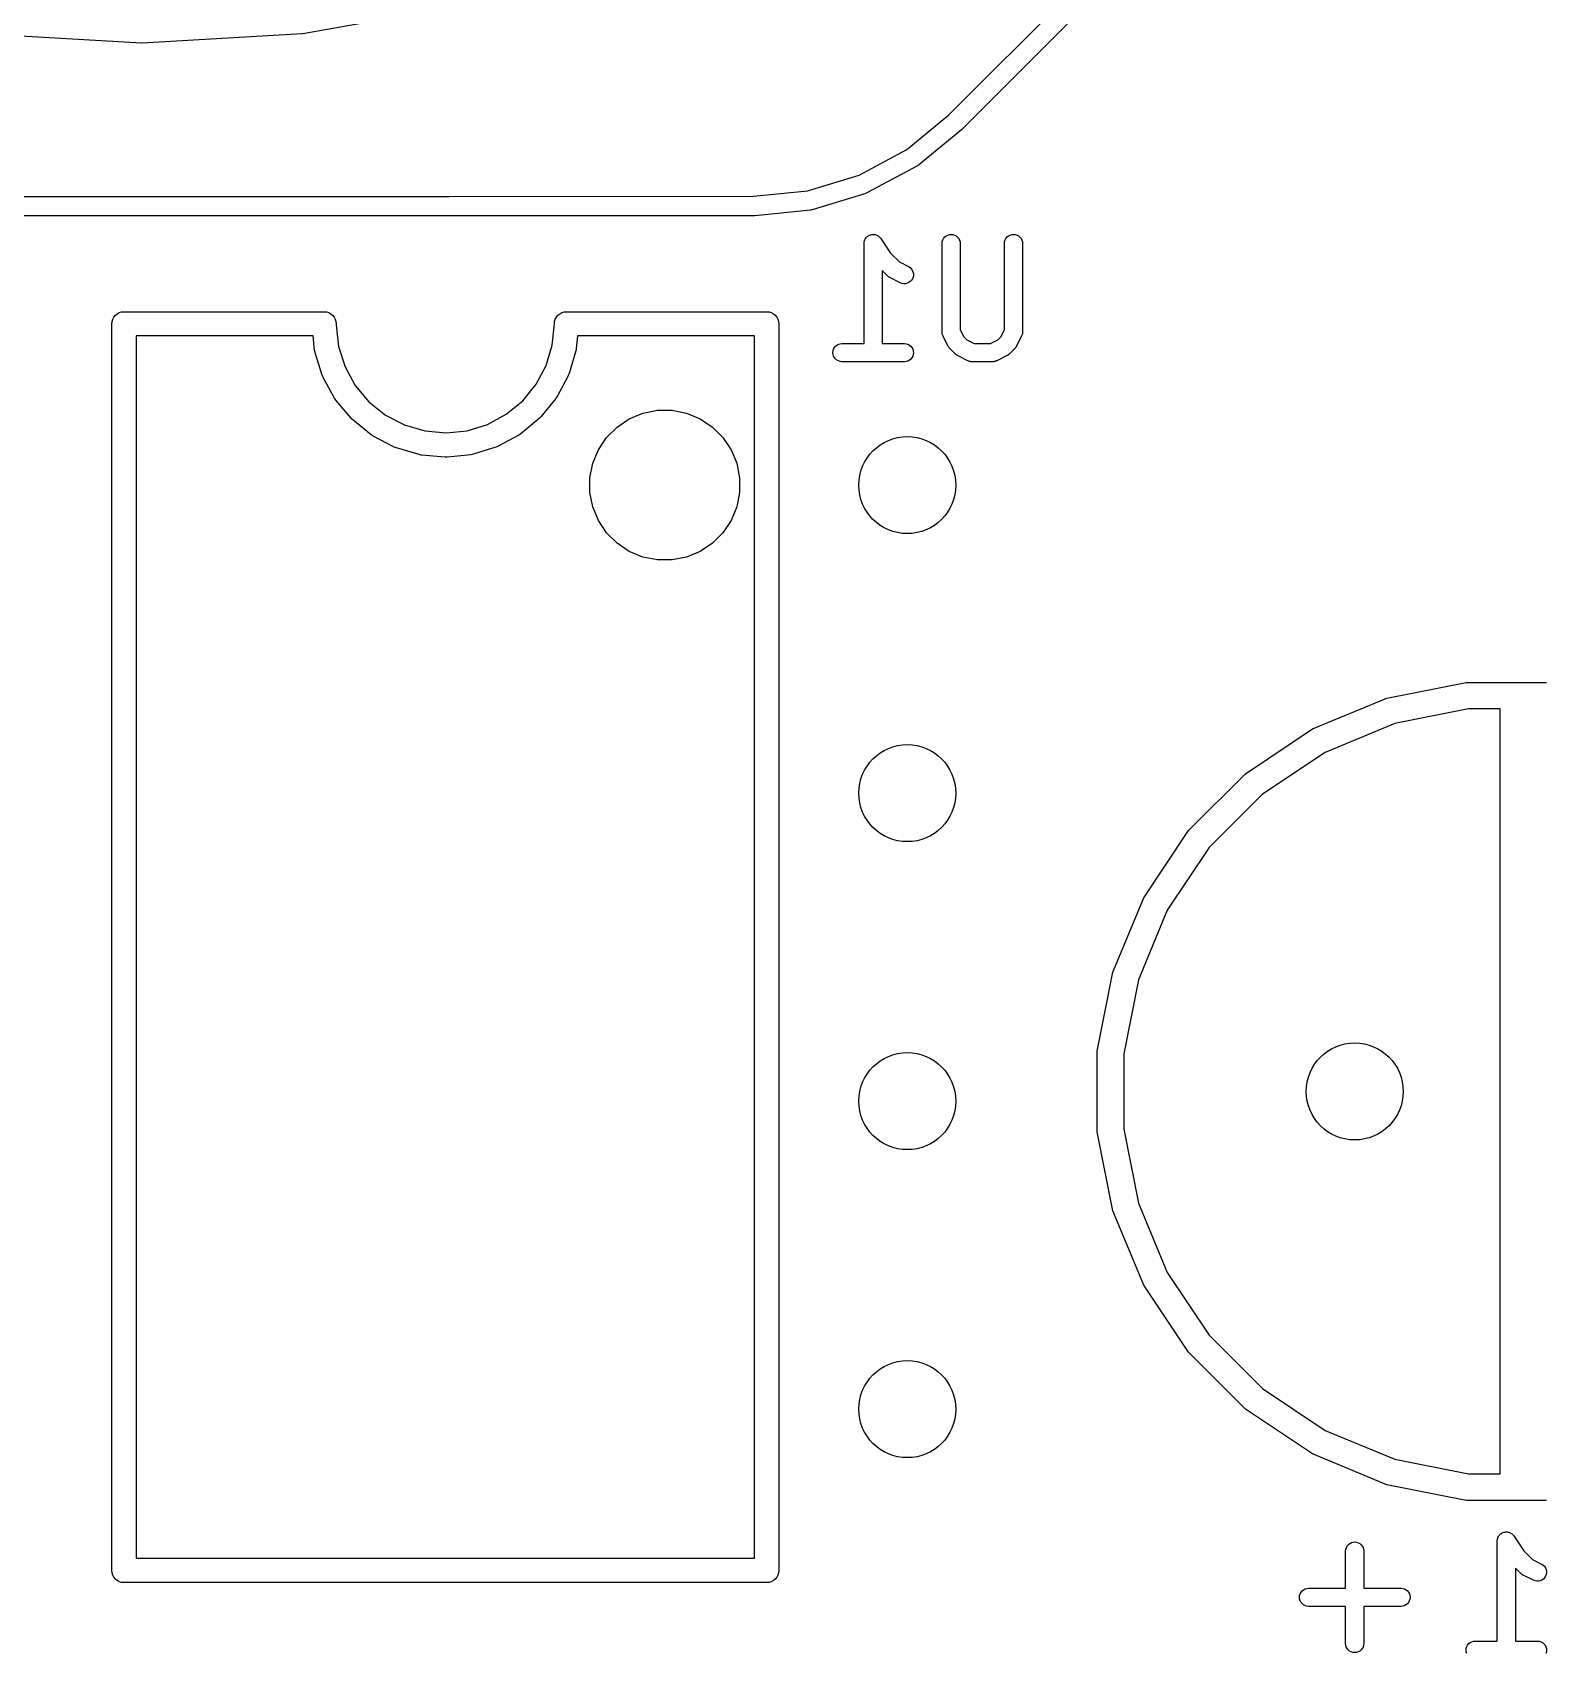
# Model space of a CAD drawing. Extents: x 4.93 to 6.76, y -5.59 to -2.93.
# Drawn here: x 5.712 to 6.204, y -5.3 to -4.774 of the extents above; entities that cross this region are included whole.
import ezdxf

# ---------------------------------------------------------------- set-up
doc = ezdxf.new("R2010")
doc.units = 0
doc.header["$MEASUREMENT"] = 0
doc.layers.add('BLACK', color=7, linetype='CONTINUOUS')

msp = doc.modelspace()

# ---------------------------------------------------------------- linework, layer by layer
at = {"layer": 'BLACK', "linetype": 'CONTINUOUS'}
for p, q in [((6.00996, -4.80108), (6.11391, -4.69713)), ((6.11836, -4.70158), (6.01419, -4.80575)), ((5.85146, -4.76564), (5.80024, -4.77471)), ((5.74785, -4.77777), (5.69592, -4.77472)), ((5.80001, -4.77474), (5.74808, -4.77777)), ((5.80002, -4.77474), (5.80001, -4.77474)), ((5.80004, -4.77474), (5.80002, -4.77474)), ((5.80023, -4.77471), (5.80004, -4.77474)), ((5.80024, -4.77471), (5.80023, -4.77471)), ((5.80024, -4.77471), (5.80024, -4.77471)), ((5.74786, -4.77777), (5.74785, -4.77777)), ((5.74788, -4.77777), (5.74786, -4.77777)), ((5.74807, -4.77777), (5.74788, -4.77777)), ((5.74808, -4.77777), (5.74807, -4.77777)), ((5.74808, -4.77777), (5.74808, -4.77777)), ((5.99629, -4.8123), (6.00996, -4.80108)), ((6.01407, -4.80585), (6.00005, -4.81737)), ((6.01419, -4.80575), (6.01407, -4.80585)), ((6.01407, -4.80585), (6.01407, -4.80585)), ((5.98084, -4.82059), (5.99629, -4.8123)), ((5.99954, -4.81771), (5.98354, -4.82628)), ((5.99978, -4.81755), (5.99954, -4.81771)), ((6.00002, -4.81739), (5.99978, -4.81755)), ((6.00005, -4.81737), (6.00002, -4.81739)), ((5.96407, -4.82571), (5.98084, -4.82059)), ((5.60019, -4.82752), (5.8477, -4.82752)), ((5.8477, -4.82752), (5.94647, -4.82749)), ((5.94647, -4.82749), (5.94653, -4.82749)), ((5.94653, -4.82749), (5.96407, -4.82571)), ((5.98298, -4.82652), (5.96562, -4.83183)), ((5.98324, -4.82641), (5.98298, -4.82652)), ((5.9835, -4.8263), (5.98324, -4.82641)), ((5.98354, -4.82628), (5.9835, -4.8263)), ((5.84742, -4.83382), (5.59988, -4.83382)), ((5.84756, -4.83382), (5.84742, -4.83382)), ((5.84742, -4.83382), (5.84742, -4.83382)), ((5.84773, -4.83382), (5.84756, -4.83382)), ((5.94619, -4.83379), (5.84773, -4.83382)), ((5.84773, -4.83382), (5.84773, -4.83382)), ((5.94628, -4.8338), (5.94619, -4.83379)), ((5.94632, -4.8338), (5.94628, -4.8338)), ((5.94665, -4.8338), (5.94632, -4.8338)), ((5.94678, -4.83378), (5.94665, -4.8338)), ((5.94692, -4.83379), (5.94678, -4.83378)), ((5.94696, -4.83378), (5.94692, -4.83379)), ((5.96502, -4.83195), (5.94696, -4.83378)), ((5.9653, -4.83189), (5.96502, -4.83195)), ((5.96558, -4.83184), (5.9653, -4.83189)), ((5.96562, -4.83183), (5.96558, -4.83184)), ((5.98242, -4.84276), (5.98246, -4.84248)), ((5.98242, -4.8428), (5.98242, -4.84276)), ((5.98242, -4.84276), (5.98242, -4.84276)), ((5.98242, -4.84276), (5.98242, -4.84276)), ((5.98242, -4.84276), (5.98242, -4.84276)), ((5.98242, -4.87528), (5.98242, -4.8428)), ((5.98246, -4.84248), (5.98249, -4.84219)), ((5.98249, -4.84219), (5.98258, -4.8419)), ((5.98249, -4.84219), (5.98249, -4.84219)), ((5.98249, -4.84219), (5.98249, -4.84219)), ((5.98258, -4.8419), (5.98266, -4.84164)), ((5.98266, -4.84164), (5.98281, -4.84138)), ((5.98266, -4.84164), (5.98266, -4.84164)), ((5.98266, -4.84164), (5.98266, -4.84164)), ((5.98281, -4.84138), (5.98294, -4.84114)), ((5.98294, -4.84113), (5.98312, -4.84091)), ((5.98294, -4.84114), (5.98294, -4.84113)), ((5.98294, -4.84113), (5.98294, -4.84113)), ((5.98312, -4.84091), (5.98331, -4.84069)), ((5.98331, -4.84069), (5.98353, -4.84052)), ((5.98331, -4.84069), (5.98331, -4.84069)), ((5.98331, -4.84069), (5.98331, -4.84069)), ((5.98353, -4.84052), (5.98376, -4.84033)), ((5.98376, -4.84033), (5.98401, -4.8402)), ((5.98376, -4.84033), (5.98376, -4.84033)), ((5.98376, -4.84033), (5.98376, -4.84033)), ((5.98401, -4.8402), (5.98427, -4.84006)), ((5.98427, -4.84006), (5.98454, -4.83998)), ((5.98427, -4.84006), (5.98427, -4.84006)), ((5.98427, -4.84006), (5.98427, -4.84006)), ((5.98454, -4.83998), (5.98482, -4.8399)), ((5.98482, -4.8399), (5.9851, -4.83988)), ((5.98482, -4.8399), (5.98482, -4.8399)), ((5.98482, -4.8399), (5.98482, -4.8399)), ((5.9851, -4.83988), (5.98539, -4.83985)), ((5.98539, -4.83985), (5.9854, -4.83985)), ((5.9854, -4.83985), (5.9854, -4.83985)), ((5.9854, -4.83985), (5.98567, -4.83988)), ((5.98567, -4.83988), (5.98597, -4.83991)), ((5.98597, -4.83991), (5.98597, -4.83991)), ((5.98597, -4.83991), (5.98597, -4.83991)), ((5.98597, -4.83991), (5.98625, -4.83999)), ((5.98625, -4.83999), (5.98652, -4.84008)), ((5.98652, -4.84008), (5.98652, -4.84008)), ((5.98652, -4.84008), (5.98652, -4.84008)), ((5.98652, -4.84008), (5.98678, -4.84022)), ((5.98678, -4.84022), (5.98702, -4.84035)), ((5.98702, -4.84035), (5.98703, -4.84035)), ((5.98703, -4.84035), (5.98703, -4.84035)), ((5.98703, -4.84035), (5.98725, -4.84053)), ((5.98725, -4.84053), (5.98747, -4.84072)), ((5.98747, -4.84072), (5.98747, -4.84072)), ((5.98747, -4.84072), (5.98747, -4.84072)), ((5.98747, -4.84072), (5.98765, -4.84094)), ((5.98765, -4.84094), (5.98783, -4.84116)), ((5.98783, -4.84116), (5.99105, -4.84598)), ((6.00773, -4.84276), (6.0078, -4.84219)), ((6.00773, -4.8428), (6.00773, -4.84276)), ((6.00773, -4.87148), (6.00773, -4.8428)), ((6.0078, -4.84219), (6.00797, -4.84164)), ((6.00797, -4.84164), (6.00825, -4.84113)), ((6.00825, -4.84113), (6.00862, -4.84069)), ((6.00862, -4.84069), (6.00907, -4.84033)), ((6.00907, -4.84033), (6.00958, -4.84006)), ((6.00958, -4.84006), (6.01013, -4.8399)), ((6.01013, -4.8399), (6.01071, -4.83985)), ((6.01071, -4.83985), (6.01128, -4.83991)), ((6.01128, -4.83991), (6.01183, -4.84008)), ((6.01183, -4.84008), (6.01234, -4.84035)), ((6.01234, -4.84035), (6.01278, -4.84072)), ((6.01278, -4.84072), (6.01315, -4.84117)), ((6.01315, -4.84117), (6.01342, -4.84168)), ((6.01342, -4.84168), (6.01358, -4.84223)), ((6.01358, -4.84223), (6.01364, -4.8428)), ((6.01364, -4.8428), (6.01364, -4.87079)), ((6.02798, -4.84276), (6.02805, -4.84219)), ((6.02798, -4.8428), (6.02798, -4.84276)), ((6.02798, -4.87079), (6.02798, -4.8428)), ((6.02805, -4.84219), (6.02822, -4.84164)), ((6.02822, -4.84164), (6.0285, -4.84113)), ((6.0285, -4.84113), (6.02887, -4.84069)), ((6.02887, -4.84069), (6.02932, -4.84033)), ((6.02932, -4.84033), (6.02983, -4.84006)), ((6.02983, -4.84006), (6.03038, -4.8399)), ((6.03038, -4.8399), (6.03095, -4.83985)), ((6.03095, -4.83985), (6.03153, -4.83991)), ((6.03153, -4.83991), (6.03208, -4.84008)), ((6.03208, -4.84008), (6.03258, -4.84035)), ((6.03258, -4.84035), (6.03303, -4.84072)), ((6.03303, -4.84072), (6.03339, -4.84117)), ((6.03339, -4.84117), (6.03366, -4.84168)), ((6.03366, -4.84168), (6.03383, -4.84223)), ((6.03383, -4.84223), (6.03389, -4.8428)), ((6.03389, -4.8428), (6.03389, -4.87148)), ((5.99105, -4.84598), (5.99388, -4.84881)), ((5.99388, -4.84881), (5.99682, -4.85028)), ((5.99004, -4.85333), (5.98833, -4.85162)), ((5.98833, -4.85162), (5.98833, -4.87528)), ((5.99017, -4.85343), (5.99004, -4.85333)), ((5.99029, -4.85355), (5.99017, -4.85343)), ((5.99039, -4.85361), (5.99029, -4.85355)), ((5.99048, -4.85369), (5.99039, -4.85361)), ((5.99063, -4.85377), (5.99048, -4.85369)), ((5.99077, -4.85386), (5.99063, -4.85377)), ((5.99081, -4.85388), (5.99077, -4.85386)), ((5.99418, -4.85557), (5.99081, -4.85388)), ((5.99682, -4.85028), (5.99686, -4.8503)), ((5.99686, -4.8503), (5.99734, -4.85062)), ((5.99742, -4.85517), (5.99695, -4.8555)), ((5.99734, -4.85062), (5.99775, -4.85102)), ((5.99782, -4.85475), (5.99742, -4.85517)), ((5.99775, -4.85102), (5.99808, -4.85149)), ((5.99813, -4.85426), (5.99782, -4.85475)), ((5.99808, -4.85149), (5.99831, -4.85202)), ((5.99834, -4.85373), (5.99813, -4.85426)), ((5.99831, -4.85202), (5.99843, -4.85258)), ((5.99844, -4.85316), (5.99834, -4.85373)), ((5.99843, -4.85258), (5.99844, -4.85316)), ((5.99472, -4.85577), (5.99418, -4.85557)), ((5.99529, -4.85587), (5.99472, -4.85577)), ((5.99586, -4.85586), (5.99529, -4.85587)), ((5.99642, -4.85573), (5.99586, -4.85586)), ((5.99695, -4.8555), (5.99642, -4.85573)), ((5.73933, -4.8661), (5.73993, -4.86561)), ((5.73993, -4.86561), (5.74061, -4.86524)), ((5.74061, -4.86524), (5.74135, -4.86502)), ((5.74135, -4.86502), (5.74193, -4.86496)), ((5.74193, -4.86496), (5.74213, -4.86494)), ((5.74213, -4.86494), (5.74232, -4.86496)), ((5.74232, -4.86496), (5.80728, -4.86496)), ((5.80728, -4.86496), (5.80786, -4.86502)), ((5.80786, -4.86502), (5.8086, -4.86524)), ((5.8086, -4.86524), (5.80928, -4.86561)), ((5.80928, -4.86561), (5.80988, -4.8661)), ((5.88303, -4.8661), (5.88363, -4.86561)), ((5.88363, -4.86561), (5.88431, -4.86524)), ((5.88431, -4.86524), (5.88505, -4.86502)), ((5.88505, -4.86502), (5.88563, -4.86496)), ((5.88563, -4.86496), (5.95059, -4.86496)), ((5.95059, -4.86496), (5.95079, -4.86494)), ((5.95079, -4.86494), (5.95098, -4.86496)), ((5.95098, -4.86496), (5.95156, -4.86502)), ((5.95156, -4.86502), (5.9523, -4.86524)), ((5.9523, -4.86524), (5.95299, -4.86561)), ((5.95299, -4.86561), (5.95358, -4.8661)), ((5.73817, -4.8689), (5.73825, -4.86813)), ((5.73819, -4.86909), (5.73817, -4.8689)), ((5.73819, -5.27343), (5.73819, -4.86909)), ((5.73825, -4.86813), (5.73847, -4.86738)), ((5.73847, -4.86738), (5.73884, -4.8667)), ((5.73884, -4.8667), (5.73933, -4.8661)), ((5.80988, -4.8661), (5.81038, -4.8667)), ((5.81038, -4.8667), (5.81074, -4.86738)), ((5.81074, -4.86738), (5.81097, -4.86813)), ((5.81097, -4.86813), (5.81104, -4.8689)), ((5.81104, -4.8689), (5.81102, -4.86908)), ((5.81102, -4.86908), (5.81103, -4.86921)), ((5.81103, -4.86921), (5.81182, -4.87626)), ((5.8812, -4.87578), (5.88187, -4.8689)), ((5.88187, -4.8689), (5.8819, -4.86862)), ((5.88187, -4.8689), (5.88187, -4.8689)), ((5.8819, -4.86862), (5.88191, -4.86851)), ((5.88191, -4.86851), (5.88195, -4.86813)), ((5.88191, -4.86851), (5.88191, -4.86851)), ((5.88195, -4.86813), (5.88217, -4.86738)), ((5.88217, -4.86738), (5.88254, -4.8667)), ((5.88254, -4.8667), (5.88303, -4.8661)), ((5.95358, -4.8661), (5.95408, -4.8667)), ((5.95408, -4.8667), (5.95444, -4.86738)), ((5.95444, -4.86738), (5.95467, -4.86813)), ((5.95467, -4.86813), (5.95474, -4.8689)), ((5.95474, -4.8689), (5.95472, -4.86909)), ((5.95472, -4.86909), (5.95472, -5.27343)), ((6.01364, -4.87079), (6.0148, -4.87311)), ((6.02682, -4.87311), (6.02798, -4.87079)), ((5.74606, -4.87283), (5.74606, -5.26969)), ((5.80351, -4.87283), (5.74606, -4.87283)), ((5.80403, -4.87752), (5.80351, -4.87283)), ((5.81182, -4.87626), (5.81391, -4.88285)), ((5.8792, -4.88239), (5.8812, -4.87578)), ((5.8894, -4.87283), (5.889, -4.87693)), ((5.94685, -4.87283), (5.8894, -4.87283)), ((5.94685, -5.26969), (5.94685, -4.87283)), ((5.97281, -4.87658), (5.97317, -4.87614)), ((5.97317, -4.87614), (5.97362, -4.87577)), ((5.97362, -4.87577), (5.97413, -4.8755)), ((5.97413, -4.8755), (5.97468, -4.87534)), ((5.97468, -4.87534), (5.97525, -4.87528)), ((5.97525, -4.87528), (5.98242, -4.87528)), ((5.98833, -4.87528), (5.9955, -4.87528)), ((5.9955, -4.87528), (5.99554, -4.87528)), ((5.99554, -4.87528), (5.99611, -4.87535)), ((5.99611, -4.87535), (5.99666, -4.87552)), ((5.99666, -4.87552), (5.99717, -4.8758)), ((5.99717, -4.8758), (5.99761, -4.87617)), ((5.99761, -4.87617), (5.99797, -4.87662)), ((6.00774, -4.87157), (6.00773, -4.87148)), ((6.00774, -4.87166), (6.00774, -4.87157)), ((6.00777, -4.87186), (6.00774, -4.87166)), ((6.00779, -4.87206), (6.00777, -4.87186)), ((6.00781, -4.87214), (6.00779, -4.87206)), ((6.00783, -4.87223), (6.00781, -4.87214)), ((6.0079, -4.87242), (6.00783, -4.87223)), ((6.00796, -4.87261), (6.0079, -4.87242)), ((6.008, -4.87269), (6.00796, -4.87261)), ((6.00803, -4.87277), (6.008, -4.87269)), ((6.00805, -4.87281), (6.00803, -4.87277)), ((6.00973, -4.87618), (6.00805, -4.87281)), ((6.00982, -4.87632), (6.00973, -4.87618)), ((6.0148, -4.87311), (6.01581, -4.87412)), ((6.01581, -4.87412), (6.01813, -4.87528)), ((6.01813, -4.87528), (6.02349, -4.87528)), ((6.02349, -4.87528), (6.02581, -4.87412)), ((6.02581, -4.87412), (6.02682, -4.87311)), ((6.03187, -4.87622), (6.03178, -4.87636)), ((6.03189, -4.87618), (6.03187, -4.87622)), ((6.03357, -4.87281), (6.03189, -4.87618)), ((6.03361, -4.87272), (6.03357, -4.87281)), ((6.03365, -4.87265), (6.03361, -4.87272)), ((6.03371, -4.87246), (6.03365, -4.87265)), ((6.03378, -4.87227), (6.03371, -4.87246)), ((6.0338, -4.87218), (6.03378, -4.87227)), ((6.03382, -4.8721), (6.0338, -4.87218)), ((6.03384, -4.8719), (6.03382, -4.8721)), ((6.03388, -4.8717), (6.03384, -4.8719)), ((6.03389, -4.87153), (6.03388, -4.87161)), ((6.03388, -4.87161), (6.03388, -4.8717)), ((6.03389, -4.87148), (6.03389, -4.87153)), ((5.80411, -4.87787), (5.80403, -4.87752)), ((5.80418, -4.87822), (5.80411, -4.87787)), ((5.80419, -4.87827), (5.80418, -4.87822)), ((5.80652, -4.8856), (5.80419, -4.87827)), ((5.80419, -4.87827), (5.80419, -4.87827)), ((5.80419, -4.87827), (5.80419, -4.87827)), ((5.88885, -4.87768), (5.88663, -4.88504)), ((5.88892, -4.87733), (5.88885, -4.87768)), ((5.88899, -4.87698), (5.88892, -4.87733)), ((5.889, -4.87693), (5.88899, -4.87698)), ((5.9723, -4.87821), (5.97236, -4.87764)), ((5.97235, -4.87879), (5.9723, -4.87821)), ((5.97252, -4.87934), (5.97235, -4.87879)), ((5.97236, -4.87764), (5.97253, -4.87709)), ((5.97278, -4.87985), (5.97252, -4.87934)), ((5.97253, -4.87709), (5.97281, -4.87658)), ((5.97314, -4.8803), (5.97278, -4.87985)), ((5.97358, -4.88067), (5.97314, -4.8803)), ((5.97409, -4.88095), (5.97358, -4.88067)), ((5.97464, -4.88112), (5.97409, -4.88095)), ((5.97521, -4.88119), (5.97464, -4.88112)), ((5.97525, -4.88119), (5.97521, -4.88119)), ((5.9955, -4.88119), (5.97525, -4.88119)), ((5.99607, -4.88113), (5.9955, -4.88119)), ((5.99663, -4.88096), (5.99607, -4.88113)), ((5.99713, -4.88069), (5.99663, -4.88096)), ((5.99758, -4.88033), (5.99713, -4.88069)), ((5.99795, -4.87989), (5.99758, -4.88033)), ((5.99822, -4.87938), (5.99795, -4.87989)), ((5.99797, -4.87662), (5.99824, -4.87713)), ((5.99839, -4.87883), (5.99822, -4.87938)), ((5.99824, -4.87713), (5.9984, -4.87768)), ((5.99845, -4.87825), (5.99839, -4.87883)), ((5.9984, -4.87768), (5.99845, -4.87825)), ((6.0099, -4.87647), (6.00982, -4.87632)), ((6.00997, -4.87656), (6.0099, -4.87647)), ((6.01004, -4.87667), (6.00997, -4.87656)), ((6.01015, -4.87679), (6.01004, -4.87667)), ((6.01026, -4.87692), (6.01015, -4.87679)), ((6.01029, -4.87695), (6.01026, -4.87692)), ((6.01197, -4.87863), (6.01029, -4.87695)), ((6.0121, -4.87874), (6.01197, -4.87863)), ((6.01222, -4.87886), (6.0121, -4.87874)), ((6.01232, -4.87892), (6.01222, -4.87886)), ((6.01242, -4.879), (6.01232, -4.87892)), ((6.01256, -4.87908), (6.01242, -4.879)), ((6.0127, -4.87917), (6.01256, -4.87908)), ((6.01274, -4.87919), (6.0127, -4.87917)), ((6.01611, -4.88087), (6.01274, -4.87919)), ((6.0162, -4.88091), (6.01611, -4.88087)), ((6.01627, -4.88095), (6.0162, -4.88091)), ((6.01646, -4.88101), (6.01627, -4.88095)), ((6.01665, -4.88108), (6.01646, -4.88101)), ((6.01674, -4.8811), (6.01665, -4.88108)), ((6.01682, -4.88112), (6.01674, -4.8811)), ((6.01702, -4.88114), (6.01682, -4.88112)), ((6.01722, -4.88118), (6.01702, -4.88114)), ((6.01731, -4.88118), (6.01722, -4.88118)), ((6.01739, -4.88119), (6.01731, -4.88118)), ((6.01744, -4.88119), (6.01739, -4.88119)), ((6.02418, -4.88119), (6.01744, -4.88119)), ((6.02427, -4.88118), (6.02418, -4.88119)), ((6.02436, -4.88118), (6.02427, -4.88118)), ((6.02456, -4.88115), (6.02436, -4.88118)), ((6.02476, -4.88113), (6.02456, -4.88115)), ((6.02484, -4.88111), (6.02476, -4.88113)), ((6.02493, -4.88109), (6.02484, -4.88111)), ((6.02512, -4.88102), (6.02493, -4.88109)), ((6.02531, -4.88096), (6.02512, -4.88102)), ((6.02539, -4.88092), (6.02531, -4.88096)), ((6.02547, -4.88089), (6.02539, -4.88092)), ((6.0255, -4.88087), (6.02547, -4.88089)), ((6.02888, -4.87919), (6.0255, -4.88087)), ((6.02902, -4.8791), (6.02888, -4.87919)), ((6.02917, -4.87902), (6.02902, -4.8791)), ((6.02926, -4.87895), (6.02917, -4.87902)), ((6.02937, -4.87888), (6.02926, -4.87895)), ((6.02949, -4.87877), (6.02937, -4.87888)), ((6.02962, -4.87866), (6.02949, -4.87877)), ((6.02965, -4.87863), (6.02962, -4.87866)), ((6.03133, -4.87695), (6.02965, -4.87863)), ((6.03144, -4.87682), (6.03133, -4.87695)), ((6.03156, -4.8767), (6.03144, -4.87682)), ((6.03162, -4.8766), (6.03156, -4.8767)), ((6.0317, -4.8765), (6.03162, -4.8766)), ((6.03178, -4.87636), (6.0317, -4.8765)), ((5.80666, -4.88593), (5.80652, -4.8856)), ((5.80679, -4.88626), (5.80666, -4.88593)), ((5.80682, -4.8863), (5.80679, -4.88626)), ((5.81052, -4.89304), (5.80682, -4.8863)), ((5.80682, -4.8863), (5.80682, -4.8863)), ((5.80682, -4.8863), (5.80682, -4.8863)), ((5.81391, -4.88285), (5.81724, -4.88891)), ((5.87595, -4.8885), (5.8792, -4.88239)), ((5.88633, -4.88575), (5.88273, -4.89253)), ((5.88647, -4.88542), (5.88633, -4.88575)), ((5.88661, -4.88509), (5.88647, -4.88542)), ((5.88663, -4.88504), (5.88661, -4.88509)), ((5.81724, -4.88891), (5.82168, -4.8942)), ((5.87159, -4.89385), (5.87595, -4.8885)), ((5.81072, -4.89333), (5.81052, -4.89304)), ((5.81092, -4.89363), (5.81072, -4.89333)), ((5.81096, -4.89367), (5.81092, -4.89363)), ((5.81589, -4.89956), (5.81096, -4.89367)), ((5.82168, -4.8942), (5.82707, -4.89853)), ((5.86626, -4.89826), (5.87159, -4.89385)), ((5.8823, -4.89317), (5.87744, -4.89913)), ((5.8825, -4.89288), (5.8823, -4.89317)), ((5.8827, -4.89258), (5.8825, -4.89288)), ((5.88272, -4.89253), (5.8827, -4.89258)), ((5.88273, -4.89253), (5.88272, -4.89253)), ((5.88273, -4.89253), (5.88273, -4.89253)), ((5.91063, -4.8979), (5.91532, -4.89697)), ((5.91532, -4.89697), (5.92011, -4.89697)), ((5.92011, -4.89697), (5.9248, -4.8979)), ((5.81615, -4.89981), (5.81589, -4.89956)), ((5.8164, -4.90006), (5.81615, -4.89981)), ((5.81644, -4.90009), (5.8164, -4.90006)), ((5.82243, -4.90491), (5.81644, -4.90009)), ((5.81644, -4.90009), (5.81644, -4.90009)), ((5.81644, -4.90009), (5.81644, -4.90009)), ((5.82707, -4.89853), (5.83319, -4.90173)), ((5.83319, -4.90173), (5.83982, -4.90368)), ((5.85358, -4.90359), (5.86018, -4.90154)), ((5.86018, -4.90154), (5.86626, -4.89826)), ((5.8769, -4.89967), (5.87098, -4.90457)), ((5.87715, -4.89942), (5.8769, -4.89967)), ((5.87741, -4.89917), (5.87715, -4.89942)), ((5.87744, -4.89913), (5.87741, -4.89917)), ((5.87744, -4.89913), (5.87744, -4.89913)), ((5.87744, -4.89913), (5.87744, -4.89913)), ((5.89885, -4.90577), (5.90223, -4.90239)), ((5.90223, -4.90239), (5.90621, -4.89973)), ((5.90621, -4.89973), (5.91063, -4.8979)), ((5.9248, -4.8979), (5.92922, -4.89973)), ((5.92922, -4.89973), (5.9332, -4.90239)), ((5.9332, -4.90239), (5.93659, -4.90577)), ((5.82273, -4.9051), (5.82243, -4.90491)), ((5.82303, -4.9053), (5.82273, -4.9051)), ((5.82308, -4.90533), (5.82303, -4.9053)), ((5.82988, -4.90889), (5.82308, -4.90533)), ((5.83982, -4.90368), (5.8467, -4.90431)), ((5.8467, -4.90431), (5.85358, -4.90359)), ((5.87034, -4.905), (5.86359, -4.90865)), ((5.87064, -4.9048), (5.87034, -4.905)), ((5.87094, -4.90461), (5.87064, -4.9048)), ((5.87098, -4.90457), (5.87094, -4.90461)), ((5.89619, -4.90975), (5.89885, -4.90577)), ((5.93659, -4.90577), (5.93924, -4.90975)), ((5.83022, -4.90902), (5.82988, -4.90889)), ((5.83054, -4.90916), (5.83022, -4.90902)), ((5.8306, -4.90918), (5.83054, -4.90916)), ((5.83797, -4.91135), (5.8306, -4.90918)), ((5.8306, -4.90918), (5.8306, -4.90918)), ((5.8306, -4.90918), (5.8306, -4.90918)), ((5.83832, -4.91141), (5.83797, -4.91135)), ((5.83867, -4.91149), (5.83832, -4.91141)), ((5.83872, -4.91149), (5.83867, -4.91149)), ((5.84637, -4.91219), (5.83872, -4.91149)), ((5.83872, -4.91149), (5.83872, -4.91149)), ((5.83872, -4.91149), (5.83872, -4.91149)), ((5.84673, -4.91219), (5.84637, -4.91219)), ((5.84709, -4.91219), (5.84673, -4.91219)), ((5.84714, -4.91218), (5.84709, -4.91219)), ((5.85478, -4.91138), (5.84714, -4.91218)), ((5.84714, -4.91218), (5.84714, -4.91218)), ((5.84714, -4.91218), (5.84714, -4.91218)), ((5.85513, -4.91131), (5.85478, -4.91138)), ((5.85548, -4.91124), (5.85513, -4.91131)), ((5.85554, -4.91122), (5.85548, -4.91124)), ((5.86288, -4.90895), (5.85554, -4.91122)), ((5.86321, -4.90881), (5.86288, -4.90895)), ((5.86354, -4.90868), (5.86321, -4.90881)), ((5.86359, -4.90865), (5.86354, -4.90868)), ((5.86359, -4.90865), (5.86359, -4.90865)), ((5.86359, -4.90865), (5.86359, -4.90865)), ((5.89436, -4.91417), (5.89619, -4.90975)), ((5.93924, -4.90975), (5.94107, -4.91417)), ((5.89342, -4.91887), (5.89436, -4.91417)), ((5.94107, -4.91417), (5.94201, -4.91887)), ((5.89342, -4.92365), (5.89342, -4.91887)), ((5.94201, -4.91887), (5.94201, -4.92365)), ((5.89436, -4.92835), (5.89342, -4.92365)), ((5.89619, -4.93277), (5.89436, -4.92835)), ((5.94107, -4.92835), (5.93924, -4.93277)), ((5.94201, -4.92365), (5.94107, -4.92835)), ((5.89885, -4.93675), (5.89619, -4.93277)), ((5.93924, -4.93277), (5.93659, -4.93675)), ((5.90223, -4.94013), (5.89885, -4.93675)), ((5.93659, -4.93675), (5.9332, -4.94013)), ((5.90621, -4.94279), (5.90223, -4.94013)), ((5.91063, -4.94462), (5.90621, -4.94279)), ((5.91532, -4.94555), (5.91063, -4.94462)), ((5.9248, -4.94462), (5.92011, -4.94555)), ((5.92922, -4.94279), (5.9248, -4.94462)), ((5.9332, -4.94013), (5.92922, -4.94279)), ((5.92011, -4.94555), (5.91532, -4.94555)), ((6.1522, -4.99039), (6.17786, -4.98529)), ((6.17786, -4.98529), (6.20403, -4.98529)), ((6.12803, -5.0004), (6.1522, -4.99039)), ((6.17871, -4.99391), (6.15472, -4.99868)), ((6.18898, -4.99391), (6.17871, -4.99391)), ((6.18898, -5.24231), (6.18898, -4.99391)), ((6.10628, -5.01494), (6.12803, -5.0004)), ((6.15472, -4.99868), (6.13211, -5.00804)), ((6.13211, -5.00804), (6.11177, -5.02164)), ((6.08778, -5.03344), (6.10628, -5.01494)), ((6.11177, -5.02164), (6.09447, -5.03894)), ((6.07324, -5.0552), (6.08778, -5.03344)), ((6.09447, -5.03894), (6.08088, -5.05928)), ((6.06323, -5.07937), (6.07324, -5.0552)), ((6.08088, -5.05928), (6.07152, -5.08188)), ((6.05812, -5.10503), (6.06323, -5.07937)), ((6.07152, -5.08188), (6.06674, -5.10588)), ((6.05812, -5.13119), (6.05812, -5.10503)), ((6.06674, -5.10588), (6.06674, -5.13034)), ((6.06323, -5.15685), (6.05812, -5.13119)), ((6.06674, -5.13034), (6.07152, -5.15434)), ((6.07152, -5.15434), (6.08088, -5.17694)), ((6.07324, -5.18102), (6.06323, -5.15685)), ((6.08778, -5.20278), (6.07324, -5.18102)), ((6.08088, -5.17694), (6.09447, -5.19728)), ((6.09447, -5.19728), (6.11177, -5.21458)), ((6.10628, -5.22128), (6.08778, -5.20278)), ((6.11177, -5.21458), (6.13211, -5.22818)), ((6.12803, -5.23582), (6.10628, -5.22128)), ((6.13211, -5.22818), (6.15472, -5.23754)), ((6.1522, -5.24583), (6.12803, -5.23582)), ((6.15472, -5.23754), (6.17871, -5.24231)), ((6.17871, -5.24231), (6.18898, -5.24231)), ((6.17786, -5.25093), (6.1522, -5.24583)), ((6.20403, -5.25093), (6.17786, -5.25093)), ((6.1393, -5.26567), (6.13967, -5.26523)), ((6.13967, -5.26523), (6.14012, -5.26487)), ((6.14012, -5.26487), (6.14063, -5.2646)), ((6.14063, -5.2646), (6.14118, -5.26444)), ((6.14118, -5.26444), (6.14175, -5.26439)), ((6.14175, -5.26439), (6.14233, -5.26445)), ((6.14233, -5.26445), (6.14288, -5.26462)), ((6.14288, -5.26462), (6.14338, -5.26489)), ((6.14338, -5.26489), (6.14383, -5.26526)), ((6.14383, -5.26526), (6.14419, -5.26571)), ((6.18799, -5.26402), (6.18802, -5.26374)), ((6.18799, -5.26406), (6.18799, -5.26402)), ((6.18799, -5.26402), (6.18799, -5.26402)), ((6.18799, -5.26402), (6.18799, -5.26402)), ((6.18799, -5.26402), (6.18799, -5.26402)), ((6.18799, -5.29654), (6.18799, -5.26406)), ((6.18802, -5.26374), (6.18806, -5.26345)), ((6.18806, -5.26345), (6.18815, -5.26315)), ((6.18806, -5.26345), (6.18806, -5.26345)), ((6.18806, -5.26345), (6.18806, -5.26345)), ((6.18815, -5.26315), (6.18823, -5.2629)), ((6.18823, -5.2629), (6.18837, -5.26264)), ((6.18823, -5.2629), (6.18823, -5.2629)), ((6.18823, -5.2629), (6.18823, -5.2629)), ((6.18837, -5.26264), (6.18851, -5.2624)), ((6.18851, -5.26239), (6.18869, -5.26217)), ((6.18851, -5.2624), (6.18851, -5.26239)), ((6.18851, -5.26239), (6.18851, -5.26239)), ((6.18869, -5.26217), (6.18888, -5.26195)), ((6.18888, -5.26195), (6.1891, -5.26178)), ((6.18888, -5.26195), (6.18888, -5.26195)), ((6.18888, -5.26195), (6.18888, -5.26195)), ((6.1891, -5.26178), (6.18932, -5.26159)), ((6.18932, -5.26159), (6.18933, -5.26159)), ((6.18933, -5.26159), (6.18958, -5.26146)), ((6.18933, -5.26159), (6.18933, -5.26159)), ((6.18958, -5.26146), (6.18983, -5.26132)), ((6.18983, -5.26132), (6.18984, -5.26132)), ((6.18984, -5.26132), (6.19011, -5.26124)), ((6.18984, -5.26132), (6.18984, -5.26132)), ((6.19011, -5.26124), (6.19039, -5.26116)), ((6.19039, -5.26116), (6.19067, -5.26113)), ((6.19039, -5.26116), (6.19039, -5.26116)), ((6.19039, -5.26116), (6.19039, -5.26116)), ((6.19067, -5.26113), (6.19096, -5.26111)), ((6.19096, -5.26111), (6.19097, -5.26111)), ((6.19096, -5.26111), (6.19096, -5.26111)), ((6.19097, -5.26111), (6.19124, -5.26114)), ((6.19124, -5.26114), (6.19153, -5.26117)), ((6.19153, -5.26117), (6.19154, -5.26117)), ((6.19154, -5.26117), (6.19154, -5.26117)), ((6.19154, -5.26117), (6.19181, -5.26125)), ((6.19181, -5.26125), (6.19208, -5.26134)), ((6.19208, -5.26134), (6.19209, -5.26134)), ((6.19209, -5.26134), (6.19209, -5.26134)), ((6.19209, -5.26134), (6.19235, -5.26148)), ((6.19235, -5.26148), (6.19259, -5.26161)), ((6.19259, -5.26161), (6.19259, -5.26161)), ((6.19259, -5.26161), (6.1926, -5.26161)), ((6.1926, -5.26161), (6.19281, -5.26179)), ((6.19281, -5.26179), (6.19304, -5.26198)), ((6.19304, -5.26198), (6.19304, -5.26198)), ((6.19304, -5.26198), (6.19304, -5.26198)), ((6.19304, -5.26198), (6.19322, -5.2622)), ((6.19322, -5.2622), (6.1934, -5.26242)), ((6.1934, -5.26242), (6.19661, -5.26724)), ((5.74606, -5.26969), (5.94685, -5.26969)), ((6.13878, -5.2673), (6.13884, -5.26673)), ((6.13878, -5.26734), (6.13878, -5.2673)), ((6.13878, -5.27939), (6.13878, -5.26734)), ((6.13884, -5.26673), (6.13902, -5.26618)), ((6.13902, -5.26618), (6.1393, -5.26567)), ((6.14419, -5.26571), (6.14446, -5.26622)), ((6.14446, -5.26622), (6.14463, -5.26677)), ((6.14463, -5.26677), (6.14469, -5.26734)), ((6.14469, -5.26734), (6.14469, -5.27939)), ((6.19661, -5.26724), (6.19944, -5.27007)), ((6.19944, -5.27007), (6.20239, -5.27154)), ((5.73817, -5.27362), (5.73819, -5.27343)), ((5.73825, -5.27439), (5.73817, -5.27362)), ((5.73847, -5.27514), (5.73825, -5.27439)), ((5.73884, -5.27582), (5.73847, -5.27514)), ((5.73927, -5.27635), (5.73884, -5.27582)), ((5.95408, -5.27582), (5.95358, -5.27642)), ((5.95444, -5.27514), (5.95408, -5.27582)), ((5.95467, -5.27439), (5.95444, -5.27514)), ((5.95474, -5.27362), (5.95467, -5.27439)), ((5.95472, -5.27343), (5.95474, -5.27362)), ((6.19561, -5.27459), (6.1939, -5.27288)), ((6.1939, -5.27288), (6.1939, -5.29654)), ((6.19573, -5.27469), (6.19561, -5.27459)), ((6.19585, -5.27481), (6.19573, -5.27469)), ((6.19596, -5.27487), (6.19585, -5.27481)), ((6.19605, -5.27495), (6.19596, -5.27487)), ((6.1962, -5.27503), (6.19605, -5.27495)), ((6.19634, -5.27512), (6.1962, -5.27503)), ((6.19637, -5.27514), (6.19634, -5.27512)), ((6.19975, -5.27683), (6.19637, -5.27514)), ((6.20239, -5.27154), (6.20243, -5.27156)), ((6.20243, -5.27156), (6.20291, -5.27188)), ((6.20291, -5.27188), (6.20332, -5.27228)), ((6.20339, -5.27601), (6.20299, -5.27643)), ((6.20332, -5.27228), (6.20365, -5.27275)), ((6.2037, -5.27552), (6.20339, -5.27601)), ((6.20365, -5.27275), (6.20388, -5.27328)), ((6.20391, -5.27499), (6.2037, -5.27552)), ((6.20388, -5.27328), (6.204, -5.27384)), ((6.20401, -5.27442), (6.20391, -5.27499)), ((6.204, -5.27384), (6.20401, -5.27442)), ((5.73933, -5.27642), (5.73927, -5.27635)), ((5.73993, -5.27691), (5.73933, -5.27642)), ((5.74061, -5.27728), (5.73993, -5.27691)), ((5.74135, -5.2775), (5.74061, -5.27728)), ((5.74213, -5.27758), (5.74135, -5.2775)), ((5.74232, -5.27756), (5.74213, -5.27758)), ((5.95059, -5.27756), (5.74232, -5.27756)), ((5.95079, -5.27758), (5.95059, -5.27756)), ((5.95098, -5.27756), (5.95079, -5.27758)), ((5.95156, -5.2775), (5.95098, -5.27756)), ((5.9523, -5.27728), (5.95156, -5.2775)), ((5.95299, -5.27691), (5.9523, -5.27728)), ((5.95358, -5.27642), (5.95299, -5.27691)), ((6.12384, -5.28175), (6.12401, -5.2812)), ((6.12401, -5.2812), (6.12429, -5.28069)), ((6.12429, -5.28069), (6.12465, -5.28024)), ((6.12465, -5.28024), (6.1251, -5.27988)), ((6.1251, -5.27988), (6.12561, -5.27961)), ((6.12561, -5.27961), (6.12616, -5.27944)), ((6.12616, -5.27944), (6.12673, -5.27939)), ((6.12673, -5.27939), (6.13878, -5.27939)), ((6.14469, -5.27939), (6.15673, -5.27939)), ((6.15673, -5.27939), (6.15677, -5.27939)), ((6.15677, -5.27939), (6.15734, -5.27945)), ((6.15734, -5.27945), (6.15789, -5.27963)), ((6.15789, -5.27963), (6.1584, -5.2799)), ((6.1584, -5.2799), (6.15884, -5.28027)), ((6.15884, -5.28027), (6.1592, -5.28072)), ((6.1592, -5.28072), (6.15947, -5.28123)), ((6.15947, -5.28123), (6.15963, -5.28179)), ((6.20029, -5.27703), (6.19975, -5.27683)), ((6.20085, -5.27713), (6.20029, -5.27703)), ((6.20143, -5.27711), (6.20085, -5.27713)), ((6.20199, -5.27699), (6.20143, -5.27711)), ((6.20252, -5.27676), (6.20199, -5.27699)), ((6.20299, -5.27643), (6.20252, -5.27676)), ((6.12378, -5.28232), (6.12384, -5.28175)), ((6.12383, -5.28289), (6.12378, -5.28232)), ((6.124, -5.28345), (6.12383, -5.28289)), ((6.12426, -5.28396), (6.124, -5.28345)), ((6.12462, -5.28441), (6.12426, -5.28396)), ((6.12507, -5.28478), (6.12462, -5.28441)), ((6.12557, -5.28505), (6.12507, -5.28478)), ((6.12612, -5.28523), (6.12557, -5.28505)), ((6.12669, -5.28529), (6.12612, -5.28523)), ((6.12673, -5.28529), (6.12669, -5.28529)), ((6.13878, -5.28529), (6.12673, -5.28529)), ((6.13878, -5.29734), (6.13878, -5.28529)), ((6.15673, -5.28529), (6.14469, -5.28529)), ((6.14469, -5.28529), (6.14469, -5.29734)), ((6.1573, -5.28524), (6.15673, -5.28529)), ((6.15786, -5.28507), (6.1573, -5.28524)), ((6.15836, -5.2848), (6.15786, -5.28507)), ((6.15881, -5.28443), (6.15836, -5.2848)), ((6.15918, -5.28399), (6.15881, -5.28443)), ((6.15945, -5.28348), (6.15918, -5.28399)), ((6.15962, -5.28293), (6.15945, -5.28348)), ((6.15968, -5.28236), (6.15962, -5.28293)), ((6.15963, -5.28179), (6.15968, -5.28236)), ((6.17874, -5.2974), (6.17919, -5.29703)), ((6.17919, -5.29703), (6.1797, -5.29676)), ((6.1797, -5.29676), (6.18025, -5.2966)), ((6.18025, -5.2966), (6.18082, -5.29654)), ((6.18082, -5.29654), (6.18799, -5.29654)), ((6.1939, -5.29654), (6.20107, -5.29654)), ((6.20107, -5.29654), (6.20111, -5.29654)), ((6.20111, -5.29654), (6.20168, -5.29661)), ((6.20168, -5.29661), (6.20223, -5.29678)), ((6.20223, -5.29678), (6.20274, -5.29706)), ((6.20274, -5.29706), (6.20318, -5.29743)), ((6.13884, -5.29791), (6.13878, -5.29734)), ((6.139, -5.29846), (6.13884, -5.29791)), ((6.13927, -5.29897), (6.139, -5.29846)), ((6.13964, -5.29942), (6.13927, -5.29897)), ((6.14008, -5.29979), (6.13964, -5.29942)), ((6.14059, -5.30006), (6.14008, -5.29979)), ((6.14114, -5.30023), (6.14059, -5.30006)), ((6.14171, -5.30029), (6.14114, -5.30023)), ((6.14229, -5.30024), (6.14171, -5.30029)), ((6.14284, -5.30008), (6.14229, -5.30024)), ((6.14335, -5.29981), (6.14284, -5.30008)), ((6.1438, -5.29945), (6.14335, -5.29981)), ((6.14417, -5.29901), (6.1438, -5.29945)), ((6.14445, -5.2985), (6.14417, -5.29901)), ((6.14462, -5.29795), (6.14445, -5.2985)), ((6.14468, -5.29738), (6.14462, -5.29795)), ((6.14469, -5.29734), (6.14468, -5.29738)), ((6.17787, -5.29947), (6.17793, -5.2989)), ((6.17792, -5.30005), (6.17787, -5.29947)), ((6.17808, -5.3006), (6.17792, -5.30005)), ((6.17793, -5.2989), (6.1781, -5.29835)), ((6.1781, -5.29835), (6.17837, -5.29784)), ((6.17837, -5.29784), (6.17874, -5.2974)), ((6.20318, -5.29743), (6.20354, -5.29788)), ((6.20354, -5.29788), (6.20381, -5.29839)), ((6.20396, -5.30009), (6.20379, -5.30064)), ((6.20381, -5.29839), (6.20397, -5.29894)), ((6.20402, -5.29951), (6.20396, -5.30009)), ((6.20397, -5.29894), (6.20402, -5.29951))]:
    msp.add_line(p, q, dxfattribs=at)
at = {"layer": 'BLACK'}
for centre in [(5.99646, -4.92126), (5.99646, -5.02126), (6.14173, -5.11811), (5.99646, -5.12126), (5.99646, -5.22126)]:
    msp.add_circle(centre, 0.01575, dxfattribs=at)

doc.saveas('drawing.dxf')
